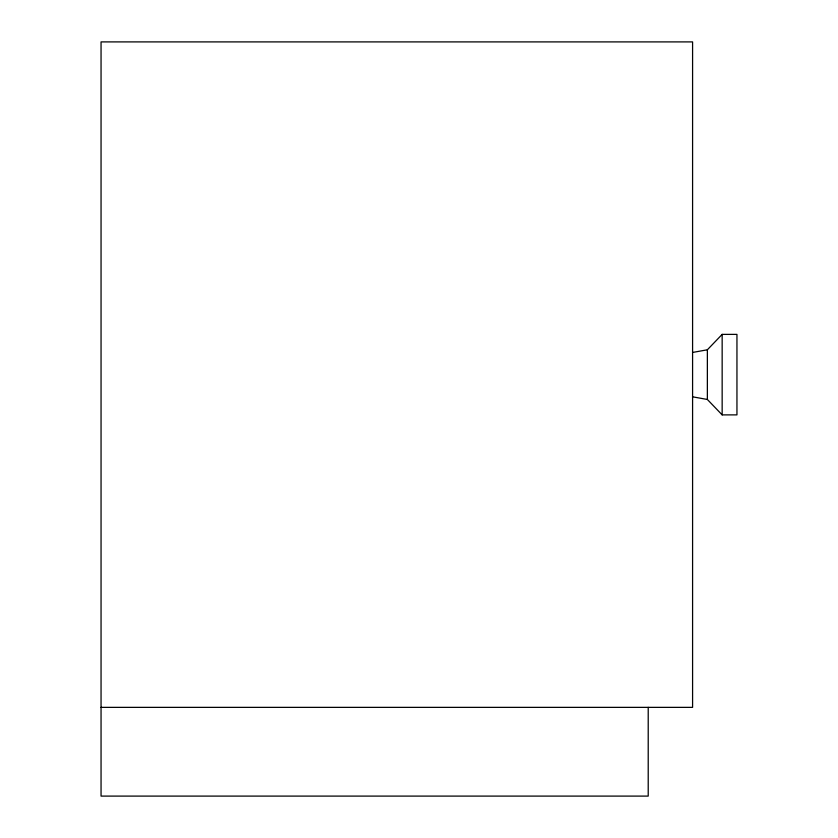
<?xml version="1.0" encoding="UTF-8"?>
<svg xmlns="http://www.w3.org/2000/svg" width="838" height="838" viewBox="0 0 838 838"><rect width="100%" height="100%" fill="white"/><g stroke="black" fill="none" stroke-linecap="round" stroke-linejoin="round"><path stroke-width="1.26" d="M692.586 352.452L707.366 349.792L722.157 334.383L736.948 334.383L736.948 414.883L722.157 414.883L707.366 399.475L692.586 396.814M101.052 707.366L692.586 707.366L692.586 41.9L101.052 41.9L101.052 796.1L648.214 796.1L648.214 707.366M722.157 334.383L722.157 414.883M707.366 349.792L707.366 399.475"/></g></svg>
